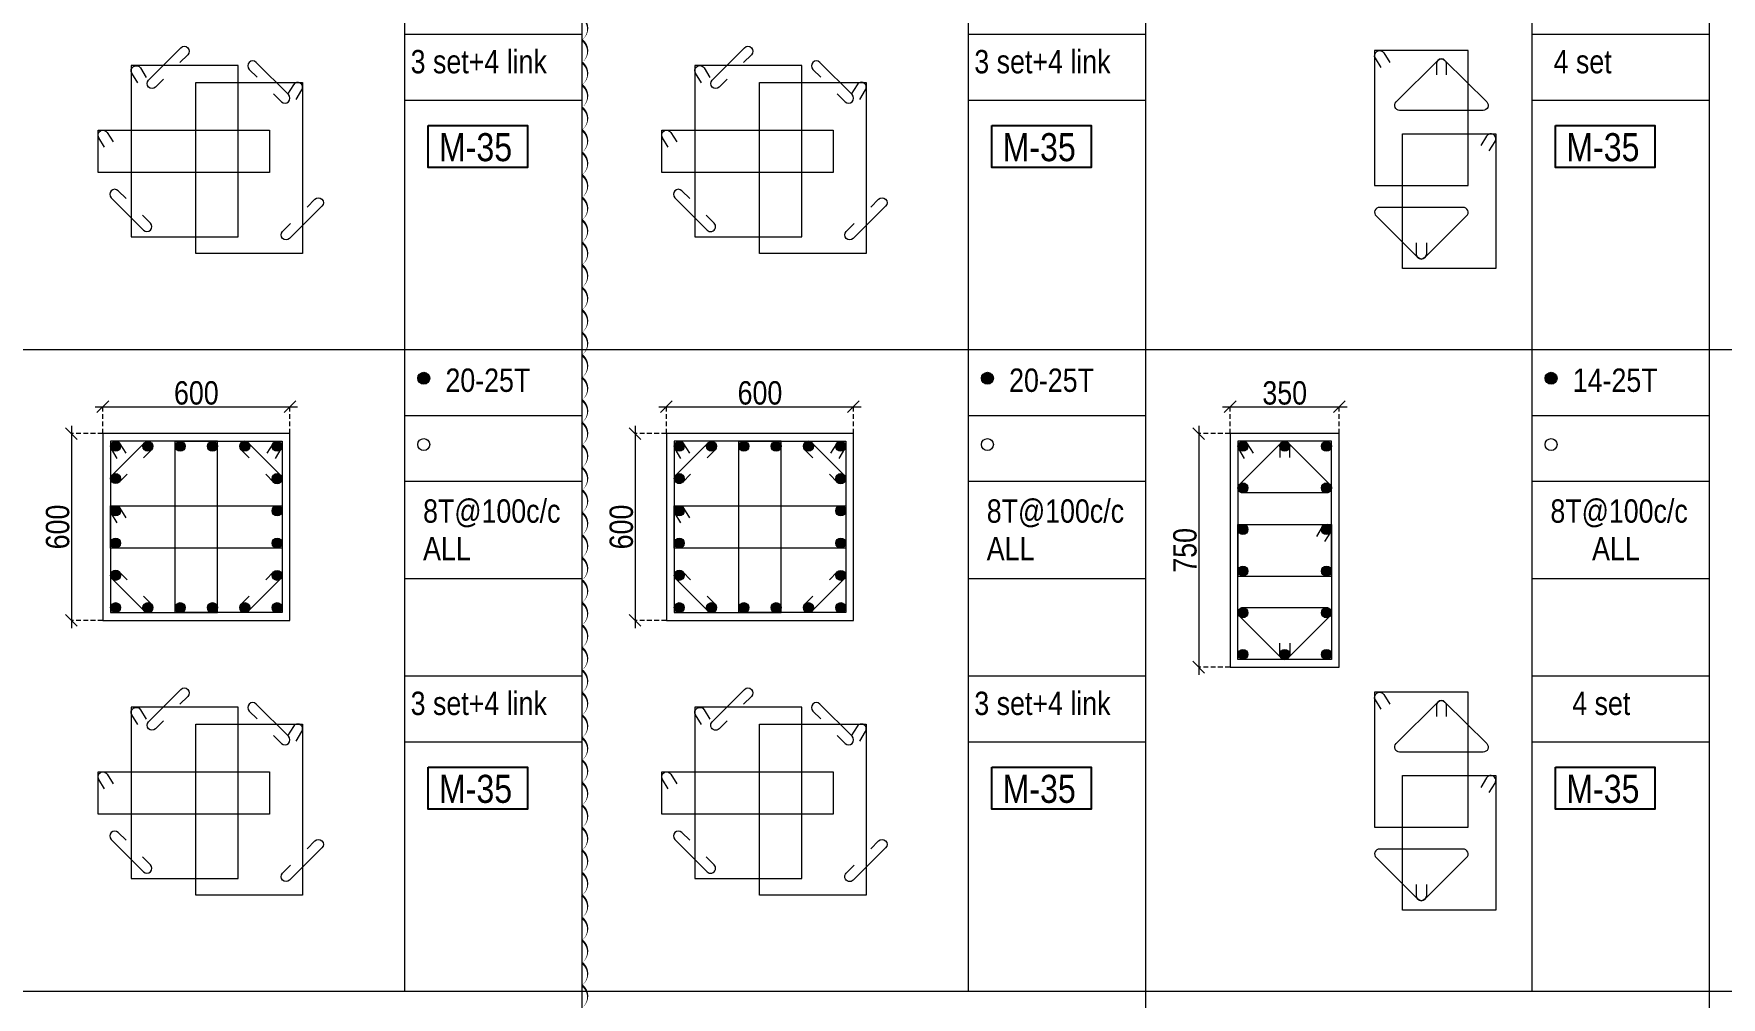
# Model space of a CAD drawing. Header units: millimetres. Extents: x 1112055 to 3390982, y -148532 to 766891.
# Drawn here: x 2265539 to 2287195, y 626940 to 639313 of the extents above; entities that cross this region are included whole.
import ezdxf
from ezdxf.enums import TextEntityAlignment as Align

# ---------------------------------------------------------------- set-up
doc = ezdxf.new("R2010")
doc.units = ezdxf.units.MM
doc.header["$PDMODE"] = 35
doc.header["$PDSIZE"] = -25
doc.linetypes.add('DASHED2', pattern=[0.375, 0.25, -0.125])
doc.linetypes.add('Hidden', pattern=[9.525, 6.35, -3.175])
for name, color, linetype, lineweight in [('B COL. SIZE DIM', 220, 'Continuous', 25), ('B COLSCH', 204, 'Continuous', 20), ('B COLUMN', 1, 'Hidden', 9), ('B P.C.C', 251, 'Continuous', 0), ('B STEEL', 34, 'Continuous', 15)]:
    doc.layers.add(name, color=color, linetype=linetype, lineweight=lineweight)
doc.layers.add('B TEXT', color=7, linetype='Continuous')
doc.styles.add('dim inside', font='romans.shx', dxfattribs={"width": 0.8, "height": 125})
doc.styles.add('SWINC', font='swissc.ttf')
doc.dimstyles.new('dim inside', dxfattribs={"dimtxt": 125, "dimasz": 100, "dimexe": 0, "dimexo": 0, "dimgap": 10, "dimtad": 0, "dimdec": 0, "dimzin": 0, "dimdsep": 46, "dimtxsty": 'dim inside', "dimblk": 'SMALL', "dimcen": 0.09, "dimadec": 0, "dimazin": 0, "dimtfac": 1, "dimtdec": 0, "dimtofl": 0, "dimtmove": 0, "dimatfit": 3, "dimfxl": 1, "dimtolj": 1, "dimtzin": 0, "dimarcsym": 2})

# ---------------------------------------------------------------- blocks, each defined once
blk = doc.blocks.new('_Oblique')
at = {"color": 0, "linetype": 'ByBlock', "lineweight": -2}
blk.add_line((-0.5, -0.5), (0.5, 0.5), dxfattribs=at)
blk = doc.blocks.new('*D3208')
at = {"layer": 'B COL. SIZE DIM', "color": 250, "lineweight": 9, "ltscale": 250, "transparency": 16777216}
blk.add_line((2273559, 634524), (2276159, 634524), dxfattribs=at)
at = {"layer": 'B COL. SIZE DIM', "color": 250, "linetype": 'DASHED2', "lineweight": 9, "ltscale": 250, "transparency": 16777216}
for p, q in [((2273659, 634179), (2273659, 634524)), ((2276059, 634179), (2276059, 634524))]:
    blk.add_line(p, q, dxfattribs=at)
at = {"layer": 'Defpoints', "color": 0, "transparency": 16777216}
for p in [(2276059, 634524), (2273659, 634179), (2276059, 634179)]:
    blk.add_point(p, dxfattribs=at)
at = {"layer": 'B COL. SIZE DIM', "color": 250, "lineweight": 9, "transparency": 16777216, "xscale": 150, "yscale": 150, "zscale": 150, "rotation": 180}
blk.add_blockref('_Oblique', (2273659, 634524), dxfattribs=at)
at = {"layer": 'B COL. SIZE DIM', "color": 250, "lineweight": 9, "transparency": 16777216, "xscale": 150, "yscale": 150, "zscale": 150}
blk.add_blockref('_Oblique', (2276059, 634524), dxfattribs=at)
at = {"layer": 'B COL. SIZE DIM', "color": 6, "transparency": 16777216, "insert": (2274859, 634699), "char_height": 300, "attachment_point": 5, "style": 'SWINC'}
blk.add_mtext('\\A1;600', dxfattribs=at)
blk = doc.blocks.new('*D3209')
at = {"layer": 'B COL. SIZE DIM', "color": 250, "lineweight": 9, "ltscale": 250, "transparency": 16777216}
blk.add_line((2273256, 634279), (2273256, 631679), dxfattribs=at)
at = {"layer": 'B COL. SIZE DIM', "color": 250, "linetype": 'DASHED2', "lineweight": 9, "ltscale": 250, "transparency": 16777216}
for p, q in [((2273659, 634179), (2273256, 634179)), ((2273659, 631779), (2273256, 631779))]:
    blk.add_line(p, q, dxfattribs=at)
at = {"layer": 'Defpoints', "color": 0, "transparency": 16777216}
for p in [(2273659, 634179), (2273256, 631779), (2273659, 631779)]:
    blk.add_point(p, dxfattribs=at)
at = {"layer": 'B COL. SIZE DIM', "color": 250, "lineweight": 9, "transparency": 16777216, "xscale": 150, "yscale": 150, "zscale": 150}
for p, rotation in [((2273256, 634179), 90), ((2273256, 631779), 270)]:
    blk.add_blockref('_Oblique', p, dxfattribs=dict(at, rotation=rotation))
at = {"layer": 'B COL. SIZE DIM', "color": 6, "transparency": 16777216, "insert": (2273081, 632979), "char_height": 300, "attachment_point": 5, "rotation": 90, "style": 'SWINC'}
blk.add_mtext('\\A1;600', dxfattribs=at)
blk = doc.blocks.new('*D3220')
at = {"layer": 'B COL. SIZE DIM', "color": 250, "lineweight": 9, "ltscale": 250, "transparency": 16777216}
blk.add_line((2280793, 634524), (2282393, 634524), dxfattribs=at)
at = {"layer": 'B COL. SIZE DIM', "color": 250, "linetype": 'DASHED2', "lineweight": 9, "ltscale": 250, "transparency": 16777216}
for p, q in [((2280893, 634179), (2280893, 634524)), ((2282293, 634179), (2282293, 634524))]:
    blk.add_line(p, q, dxfattribs=at)
at = {"layer": 'Defpoints', "color": 0, "transparency": 16777216}
for p in [(2282293, 634524), (2280893, 634179), (2282293, 634179)]:
    blk.add_point(p, dxfattribs=at)
at = {"layer": 'B COL. SIZE DIM', "color": 250, "lineweight": 9, "transparency": 16777216, "xscale": 150, "yscale": 150, "zscale": 150, "rotation": 180}
blk.add_blockref('_Oblique', (2280893, 634524), dxfattribs=at)
at = {"layer": 'B COL. SIZE DIM', "color": 250, "lineweight": 9, "transparency": 16777216, "xscale": 150, "yscale": 150, "zscale": 150}
blk.add_blockref('_Oblique', (2282293, 634524), dxfattribs=at)
at = {"layer": 'B COL. SIZE DIM', "color": 6, "transparency": 16777216, "insert": (2281593, 634699), "char_height": 300, "attachment_point": 5, "style": 'SWINC'}
blk.add_mtext('\\A1;350', dxfattribs=at)
blk = doc.blocks.new('*D3221')
at = {"layer": 'B COL. SIZE DIM', "color": 250, "lineweight": 9, "ltscale": 250, "transparency": 16777216}
blk.add_line((2280489, 634279), (2280489, 631079), dxfattribs=at)
at = {"layer": 'B COL. SIZE DIM', "color": 250, "linetype": 'DASHED2', "lineweight": 9, "ltscale": 250, "transparency": 16777216}
for p, q in [((2280893, 634179), (2280489, 634179)), ((2280893, 631179), (2280489, 631179))]:
    blk.add_line(p, q, dxfattribs=at)
at = {"layer": 'Defpoints', "color": 0, "transparency": 16777216}
for p in [(2280893, 634179), (2280489, 631179), (2280893, 631179)]:
    blk.add_point(p, dxfattribs=at)
at = {"layer": 'B COL. SIZE DIM', "color": 250, "lineweight": 9, "transparency": 16777216, "xscale": 150, "yscale": 150, "zscale": 150}
for p, rotation in [((2280489, 634179), 90), ((2280489, 631179), 270)]:
    blk.add_blockref('_Oblique', p, dxfattribs=dict(at, rotation=rotation))
at = {"layer": 'B COL. SIZE DIM', "color": 6, "transparency": 16777216, "insert": (2280314, 632679), "char_height": 300, "attachment_point": 5, "rotation": 90, "style": 'SWINC'}
blk.add_mtext('\\A1;750', dxfattribs=at)
blk = doc.blocks.new('*D3260')
at = {"layer": 'B COL. SIZE DIM', "color": 250, "lineweight": 9, "ltscale": 250, "transparency": 16777216}
blk.add_line((2266326, 634524), (2268926, 634524), dxfattribs=at)
at = {"layer": 'B COL. SIZE DIM', "color": 250, "linetype": 'DASHED2', "lineweight": 9, "ltscale": 250, "transparency": 16777216}
for p, q in [((2266426, 634179), (2266426, 634524)), ((2268826, 634179), (2268826, 634524))]:
    blk.add_line(p, q, dxfattribs=at)
at = {"layer": 'Defpoints', "color": 0, "transparency": 16777216}
for p in [(2268826, 634524), (2266426, 634179), (2268826, 634179)]:
    blk.add_point(p, dxfattribs=at)
at = {"layer": 'B COL. SIZE DIM', "color": 250, "lineweight": 9, "transparency": 16777216, "xscale": 150, "yscale": 150, "zscale": 150, "rotation": 180}
blk.add_blockref('_Oblique', (2266426, 634524), dxfattribs=at)
at = {"layer": 'B COL. SIZE DIM', "color": 250, "lineweight": 9, "transparency": 16777216, "xscale": 150, "yscale": 150, "zscale": 150}
blk.add_blockref('_Oblique', (2268826, 634524), dxfattribs=at)
at = {"layer": 'B COL. SIZE DIM', "color": 6, "transparency": 16777216, "insert": (2267626, 634699), "char_height": 300, "attachment_point": 5, "style": 'SWINC'}
blk.add_mtext('\\A1;600', dxfattribs=at)
blk = doc.blocks.new('*D3261')
at = {"layer": 'B COL. SIZE DIM', "color": 250, "lineweight": 9, "ltscale": 250, "transparency": 16777216}
blk.add_line((2266022, 634279), (2266022, 631679), dxfattribs=at)
at = {"layer": 'B COL. SIZE DIM', "color": 250, "linetype": 'DASHED2', "lineweight": 9, "ltscale": 250, "transparency": 16777216}
for p, q in [((2266426, 634179), (2266022, 634179)), ((2266426, 631779), (2266022, 631779))]:
    blk.add_line(p, q, dxfattribs=at)
at = {"layer": 'Defpoints', "color": 0, "transparency": 16777216}
for p in [(2266426, 634179), (2266022, 631779), (2266426, 631779)]:
    blk.add_point(p, dxfattribs=at)
at = {"layer": 'B COL. SIZE DIM', "color": 250, "lineweight": 9, "transparency": 16777216, "xscale": 150, "yscale": 150, "zscale": 150}
for p, rotation in [((2266022, 634179), 90), ((2266022, 631779), 270)]:
    blk.add_blockref('_Oblique', p, dxfattribs=dict(at, rotation=rotation))
at = {"layer": 'B COL. SIZE DIM', "color": 6, "transparency": 16777216, "insert": (2265847, 632979), "char_height": 300, "attachment_point": 5, "rotation": 90, "style": 'SWINC'}
blk.add_mtext('\\A1;600', dxfattribs=at)

msp = doc.modelspace()

# ---------------------------------------------------------------- hatches: boundary and pattern name
at = {"layer": 'B STEEL', "lineweight": 9, "ltscale": 0.5}
h = msp.add_hatch(color=34, dxfattribs=at)
edge = h.paths.add_edge_path()
edge.add_arc((2270544.3, 634888.4), 76.8, 0, 360)
h = msp.add_hatch(color=34, dxfattribs=at)
edge = h.paths.add_edge_path()
edge.add_arc((2277777.9, 634888.4), 76.8, 0, 360)
h = msp.add_hatch(color=34, dxfattribs=at)
edge = h.paths.add_edge_path()
edge.add_arc((2285011.4, 634888.4), 76.8, 0, 360)
h = msp.add_hatch(color=34, dxfattribs=at)
edge = h.paths.add_edge_path()
edge.add_arc((2266590, 634015.2), 64, 0, 360)
h = msp.add_hatch(color=34, dxfattribs=at)
edge = h.paths.add_edge_path()
edge.add_arc((2267004.4, 634015.2), 64, 180, 540, ccw=False)
at = {"layer": 'B STEEL'}
h = msp.add_hatch(color=34, dxfattribs=at)
edge = h.paths.add_edge_path()
edge.add_arc((2267418.8, 634015.2), 64, 0, 360)
h = msp.add_hatch(color=34, dxfattribs=at)
edge = h.paths.add_edge_path()
edge.add_arc((2267833.1, 634015.2), 64, 0, 360)
at = {"layer": 'B STEEL', "lineweight": 9, "ltscale": 0.5}
h = msp.add_hatch(color=34, dxfattribs=at)
edge = h.paths.add_edge_path()
edge.add_arc((2268247.5, 634015.2), 64, 180, 540, ccw=False)
h = msp.add_hatch(color=34, dxfattribs=at)
edge = h.paths.add_edge_path()
edge.add_arc((2268661.9, 634015.2), 64, 180, 540, ccw=False)
h = msp.add_hatch(color=34, dxfattribs=at)
edge = h.paths.add_edge_path()
edge.add_arc((2273823.5, 634015.2), 64, 0, 360)
h = msp.add_hatch(color=34, dxfattribs=at)
edge = h.paths.add_edge_path()
edge.add_arc((2274237.9, 634015.2), 64, 180, 540, ccw=False)
at = {"layer": 'B STEEL'}
h = msp.add_hatch(color=34, dxfattribs=at)
edge = h.paths.add_edge_path()
edge.add_arc((2274652.3, 634015.2), 64, 0, 360)
h = msp.add_hatch(color=34, dxfattribs=at)
edge = h.paths.add_edge_path()
edge.add_arc((2275066.7, 634015.2), 64, 0, 360)
at = {"layer": 'B STEEL', "lineweight": 9, "ltscale": 0.5}
h = msp.add_hatch(color=34, dxfattribs=at)
edge = h.paths.add_edge_path()
edge.add_arc((2275481.1, 634015.2), 64, 180, 540, ccw=False)
h = msp.add_hatch(color=34, dxfattribs=at)
edge = h.paths.add_edge_path()
edge.add_arc((2275895.5, 634015.2), 64, 180, 540, ccw=False)
h = msp.add_hatch(color=34, dxfattribs=at)
edge = h.paths.add_edge_path()
edge.add_arc((2281057.1, 634015.2), 64, 0, 360)
h = msp.add_hatch(color=34, dxfattribs=at)
edge = h.paths.add_edge_path()
edge.add_arc((2281593, 634015.2), 64, 180, 540, ccw=False)
h = msp.add_hatch(color=34, dxfattribs=at)
edge = h.paths.add_edge_path()
edge.add_arc((2282129, 634015.2), 64, 180, 540, ccw=False)
h = msp.add_hatch(color=34, dxfattribs=at)
edge = h.paths.add_edge_path()
edge.add_arc((2266590, 633600.8), 64, 0, 360)
h = msp.add_hatch(color=34, dxfattribs=at)
edge = h.paths.add_edge_path()
edge.add_arc((2268661.9, 633600.8), 64, 180, 540, ccw=False)
h = msp.add_hatch(color=34, dxfattribs=at)
edge = h.paths.add_edge_path()
edge.add_arc((2273823.5, 633600.8), 64, 0, 360)
h = msp.add_hatch(color=34, dxfattribs=at)
edge = h.paths.add_edge_path()
edge.add_arc((2275895.5, 633600.8), 64, 180, 540, ccw=False)
at = {"layer": 'B STEEL', "lineweight": 30}
h = msp.add_hatch(color=34, dxfattribs=at)
edge = h.paths.add_edge_path()
edge.add_arc((2281057.1, 633480.8), 64, 0, 360)
h = msp.add_hatch(color=34, dxfattribs=at)
edge = h.paths.add_edge_path()
edge.add_arc((2282129, 633480.8), 64, 0, 360)
at = {"layer": 'B STEEL'}
h = msp.add_hatch(color=34, dxfattribs=at)
edge = h.paths.add_edge_path()
edge.add_arc((2266590, 633186.5), 64, 0, 360)
h = msp.add_hatch(color=34, dxfattribs=at)
edge = h.paths.add_edge_path()
edge.add_arc((2268661.9, 633186.5), 64, 0, 360)
h = msp.add_hatch(color=34, dxfattribs=at)
edge = h.paths.add_edge_path()
edge.add_arc((2273823.5, 633186.5), 64, 0, 360)
h = msp.add_hatch(color=34, dxfattribs=at)
edge = h.paths.add_edge_path()
edge.add_arc((2275895.5, 633186.5), 64, 0, 360)
at = {"layer": 'B STEEL', "lineweight": 30}
h = msp.add_hatch(color=34, dxfattribs=at)
edge = h.paths.add_edge_path()
edge.add_arc((2281057.1, 632946.5), 64, 0, 360)
h = msp.add_hatch(color=34, dxfattribs=at)
edge = h.paths.add_edge_path()
edge.add_arc((2282129, 632946.5), 64, 0, 360)
at = {"layer": 'B STEEL'}
h = msp.add_hatch(color=34, dxfattribs=at)
edge = h.paths.add_edge_path()
edge.add_arc((2266590, 632772.1), 64, 0, 360)
h = msp.add_hatch(color=34, dxfattribs=at)
edge = h.paths.add_edge_path()
edge.add_arc((2268661.9, 632772.1), 64, 0, 360)
h = msp.add_hatch(color=34, dxfattribs=at)
edge = h.paths.add_edge_path()
edge.add_arc((2273823.5, 632772.1), 64, 0, 360)
h = msp.add_hatch(color=34, dxfattribs=at)
edge = h.paths.add_edge_path()
edge.add_arc((2275895.5, 632772.1), 64, 0, 360)
at = {"layer": 'B STEEL', "lineweight": 9, "ltscale": 0.5}
h = msp.add_hatch(color=34, dxfattribs=at)
edge = h.paths.add_edge_path()
edge.add_arc((2266590, 632357.7), 64, 0, 360)
h = msp.add_hatch(color=34, dxfattribs=at)
edge = h.paths.add_edge_path()
edge.add_arc((2268661.9, 632357.7), 64, 180, 540, ccw=False)
h = msp.add_hatch(color=34, dxfattribs=at)
edge = h.paths.add_edge_path()
edge.add_arc((2273823.5, 632357.7), 64, 0, 360)
h = msp.add_hatch(color=34, dxfattribs=at)
edge = h.paths.add_edge_path()
edge.add_arc((2275895.5, 632357.7), 64, 180, 540, ccw=False)
at = {"layer": 'B STEEL', "lineweight": 30}
h = msp.add_hatch(color=34, dxfattribs=at)
edge = h.paths.add_edge_path()
edge.add_arc((2281057.1, 632412.1), 64, 0, 360)
h = msp.add_hatch(color=34, dxfattribs=at)
edge = h.paths.add_edge_path()
edge.add_arc((2282129, 632412.1), 64, 0, 360)
at = {"layer": 'B STEEL', "lineweight": 9, "ltscale": 0.5}
h = msp.add_hatch(color=34, dxfattribs=at)
edge = h.paths.add_edge_path()
edge.add_arc((2266590, 631943.3), 64, 0, 360, ccw=False)
h = msp.add_hatch(color=34, dxfattribs=at)
edge = h.paths.add_edge_path()
edge.add_arc((2267004.4, 631943.3), 64, -180, 180)
at = {"layer": 'B STEEL'}
h = msp.add_hatch(color=34, dxfattribs=at)
edge = h.paths.add_edge_path()
edge.add_arc((2267418.8, 631943.3), 64, 0, 360)
h = msp.add_hatch(color=34, dxfattribs=at)
edge = h.paths.add_edge_path()
edge.add_arc((2267833.1, 631943.3), 64, 0, 360)
at = {"layer": 'B STEEL', "lineweight": 9, "ltscale": 0.5}
h = msp.add_hatch(color=34, dxfattribs=at)
edge = h.paths.add_edge_path()
edge.add_arc((2268247.5, 631943.3), 64, -180, 180)
h = msp.add_hatch(color=34, dxfattribs=at)
edge = h.paths.add_edge_path()
edge.add_arc((2268661.9, 631943.3), 64, -180, 180)
h = msp.add_hatch(color=34, dxfattribs=at)
edge = h.paths.add_edge_path()
edge.add_arc((2273823.5, 631943.3), 64, 0, 360, ccw=False)
h = msp.add_hatch(color=34, dxfattribs=at)
edge = h.paths.add_edge_path()
edge.add_arc((2274237.9, 631943.3), 64, -180, 180)
at = {"layer": 'B STEEL'}
h = msp.add_hatch(color=34, dxfattribs=at)
edge = h.paths.add_edge_path()
edge.add_arc((2274652.3, 631943.3), 64, 0, 360)
h = msp.add_hatch(color=34, dxfattribs=at)
edge = h.paths.add_edge_path()
edge.add_arc((2275066.7, 631943.3), 64, 0, 360)
at = {"layer": 'B STEEL', "lineweight": 9, "ltscale": 0.5}
h = msp.add_hatch(color=34, dxfattribs=at)
edge = h.paths.add_edge_path()
edge.add_arc((2275481.1, 631943.3), 64, -180, 180)
h = msp.add_hatch(color=34, dxfattribs=at)
edge = h.paths.add_edge_path()
edge.add_arc((2275895.5, 631943.3), 64, -180, 180)
at = {"layer": 'B STEEL', "lineweight": 30}
h = msp.add_hatch(color=34, dxfattribs=at)
edge = h.paths.add_edge_path()
edge.add_arc((2281057.1, 631877.7), 64, 0, 360)
h = msp.add_hatch(color=34, dxfattribs=at)
edge = h.paths.add_edge_path()
edge.add_arc((2282129, 631877.7), 64, 0, 360)
at = {"layer": 'B STEEL', "lineweight": 9, "ltscale": 0.5}
h = msp.add_hatch(color=34, dxfattribs=at)
edge = h.paths.add_edge_path()
edge.add_arc((2281057.1, 631343.3), 64, 0, 360, ccw=False)
h = msp.add_hatch(color=34, dxfattribs=at)
edge = h.paths.add_edge_path()
edge.add_arc((2281593, 631343.3), 64, -180, 180)
h = msp.add_hatch(color=34, dxfattribs=at)
edge = h.paths.add_edge_path()
edge.add_arc((2282129, 631343.3), 64, -180, 180)

# ---------------------------------------------------------------- linework, layer by layer
at = {"layer": 'B COLSCH', "color": 250, "lineweight": 0}
for p, q in [((2270298, 676456), (2270298, 627016.9)), ((2272572.4, 676456), (2272572.4, 618141.8)), ((2277531.6, 676456), (2277531.6, 627016.9)), ((2279806, 676456), (2279806, 618141.8)), ((2284765.1, 676456), (2284765.1, 627016.9)), ((2287039.5, 676456), (2287039.5, 618141.8)), ((2270298, 639307), (2272572.4, 639307)), ((2277531.6, 639307), (2279806, 639307)), ((2284765.1, 639307), (2287039.5, 639307)), ((2270298, 638462), (2272572.4, 638462)), ((2277531.6, 638462), (2279806, 638462)), ((2284765.1, 638462), (2287039.5, 638462)), ((2203002.6, 635256.7), (2375997.6, 635256.7)), ((2270298, 634411.7), (2272572.4, 634411.7)), ((2277531.6, 634411.7), (2279806, 634411.7)), ((2284765.1, 634411.7), (2287039.5, 634411.7)), ((2270298, 633566.7), (2272572.4, 633566.7)), ((2277531.6, 633566.7), (2279806, 633566.7)), ((2284765.1, 633566.7), (2287039.5, 633566.7)), ((2270298, 632317), (2272572.4, 632317)), ((2277531.6, 632317), (2279806, 632317)), ((2284765.1, 632317), (2287039.5, 632317)), ((2270298, 631067.2), (2272572.4, 631067.2)), ((2277531.6, 631067.2), (2279806, 631067.2)), ((2284765.1, 631067.2), (2287039.5, 631067.2)), ((2270298, 630222.2), (2272572.4, 630222.2)), ((2277531.6, 630222.2), (2279806, 630222.2)), ((2284765.1, 630222.2), (2287039.5, 630222.2)), ((2203002.6, 627016.9), (2375997.6, 627016.9))]:
    msp.add_line(p, q, dxfattribs=at)
at = {"layer": 'B COLUMN', "color": 1, "linetype": 'ByBlock', "lineweight": 20}
for points in [[(2266425.9, 631779.3), (2268825.9, 631779.3), (2268825.9, 634179.3), (2266425.9, 634179.3)], [(2273659.5, 631779.3), (2276059.5, 631779.3), (2276059.5, 634179.3), (2273659.5, 634179.3)], [(2280893, 631179.3), (2282293, 631179.3), (2282293, 634179.3), (2280893, 634179.3)]]:
    msp.add_lwpolyline(points, close=True, dxfattribs=at)
at = {"layer": 'B P.C.C', "color": 3, "lineweight": 0}
msp.add_lwpolyline([(2272572.4, 626804.9, 0, 28.9, 0.5205671), (2272572.4, 627093.9, 0, 28.9, 0.5205671), (2272572.4, 627382.9, 0, 28.9, 0.5205671), (2272572.4, 627671.9, 0, 28.9, 0.5205671), (2272572.4, 627961, 0, 28.9, 0.5205671), (2272572.4, 628250, 0, 28.9, 0.5205671), (2272572.4, 628539, 0, 28.9, 0.5205671), (2272572.4, 628828.1, 0, 28.9, 0.5205671), (2272572.4, 629117.1, 0, 28.9, 0.5205671), (2272572.4, 629406.1, 0, 28.9, 0.5205671), (2272572.4, 629695.2, 0, 28.9, 0.5205671), (2272572.4, 629984.2, 0, 28.9, 0.5205671), (2272572.4, 630273.2, 0, 28.9, 0.5205671), (2272572.4, 630562.2, 0, 28.9, 0.5205671), (2272572.4, 630851.3, 0, 28.9, 0.5205671), (2272572.4, 631140.3, 0, 28.9, 0.5205671), (2272572.4, 631429.3, 0, 28.9, 0.5205671), (2272572.4, 631718.4, 0, 28.9, 0.5205671), (2272572.4, 632007.4, 0, 28.9, 0.5205671), (2272572.4, 632296.4, 0, 28.9, 0.5205671), (2272572.4, 632585.5, 0, 28.9, 0.5205671), (2272572.4, 632874.5, 0, 28.9, 0.5205671), (2272572.4, 633163.5, 0, 28.9, 0.5205671), (2272572.4, 633452.5, 0, 28.9, 0.5205671), (2272572.4, 633741.6, 0, 28.9, 0.5205671), (2272572.4, 634030.6, 0, 28.9, 0.5205671), (2272572.4, 634319.6, 0, 28.9, 0.5205671), (2272572.4, 634608.7, 0, 28.9, 0.5205671), (2272572.4, 634897.7, 0, 28.9, 0.5205671), (2272572.4, 635186.7, 0, 28.9, 0.5205671), (2272572.4, 635475.8, 0, 28.9, 0.5205671), (2272572.4, 635764.8, 0, 28.9, 0.5205671), (2272572.4, 636053.8, 0, 28.9, 0.5205671), (2272572.4, 636342.8, 0, 28.9, 0.5205671), (2272572.4, 636631.9, 0, 28.9, 0.5205671), (2272572.4, 636920.9, 0, 28.9, 0.5205671), (2272572.4, 637209.9, 0, 28.9, 0.5205671), (2272572.4, 637499, 0, 28.9, 0.5205671), (2272572.4, 637788, 0, 28.9, 0.5205671), (2272572.4, 638077, 0, 28.9, 0.5205671), (2272572.4, 638366.1, 0, 28.9, 0.5205671), (2272572.4, 638655.1, 0, 28.9, 0.5205671), (2272572.4, 638944.1, 0, 28.9, 0.5205671), (2272572.4, 639233.1, 0, 28.9, 0.5205671), (2272572.4, 639522.2, 0, 28.9, 0.5205671)], format="xyseb", dxfattribs=at)
at = {"layer": 'B STEEL', "color": 34, "lineweight": 9, "ltscale": 0.5}
for points in [[(2267203, 638728.9), (2267102.2, 638628.1, -1), (2267011.6, 638718.6), (2267426, 639133, -1), (2267516.6, 639042.5), (2267415.7, 638941.6)], [(2274436.6, 638728.9), (2274335.7, 638628.1, -1), (2274245.2, 638718.6), (2274659.6, 639133, -1), (2274750.1, 639042.5), (2274649.2, 638941.6)], [(2282830.9, 638877.4), (2282756.1, 638998.9, -1), (2282865.2, 639066), (2282940, 638944.5)], [(2266874.2, 638684.5), (2266799.4, 638805.9, -1), (2266908.5, 638873.1), (2266983.3, 638751.6)], [(2268617.7, 638541.4), (2268718.5, 638440.6, 1), (2268809.1, 638531.1), (2268394.7, 638945.5, 1), (2268304.1, 638855), (2268405, 638754.1)], [(2274107.8, 638684.5), (2274033, 638805.9, -1), (2274142, 638873.1), (2274216.8, 638751.6)], [(2275851.2, 638541.4), (2275952.1, 638440.6, 1), (2276042.6, 638531.1), (2275628.2, 638945.5, 1), (2275537.7, 638855), (2275638.5, 638754.1)], [(2283668.1, 638783.3), (2283668.1, 638926, 1), (2283540.1, 638926), (2283540.1, 638783.3)], [(2268905.7, 638469.9), (2268980.4, 638591.4, 1), (2268871.4, 638658.5), (2268796.6, 638537)], [(2276139.2, 638469.9), (2276214, 638591.4, 1), (2276104.9, 638658.5), (2276030.2, 638537)], [(2266448.3, 637855.7), (2266373.5, 637977.2, -1), (2266482.6, 638044.3), (2266557.3, 637922.8)], [(2273681.8, 637855.7), (2273607.1, 637977.2, -1), (2273716.1, 638044.3), (2273790.9, 637922.8)], [(2284218.4, 637808.6), (2284293.1, 637930.1, 1), (2284184.1, 637997.2), (2284109.3, 637875.7)], [(2266723.9, 637195.3), (2266623, 637296.2, 1), (2266532.5, 637205.6), (2266946.9, 636791.2, 1), (2267037.4, 636881.8), (2266936.6, 636982.6)], [(2269046.2, 637087.4), (2269147.1, 637188.3, -1), (2269237.6, 637097.7), (2268823.2, 636683.3, -1), (2268732.7, 636773.9), (2268833.5, 636874.7)], [(2273957.5, 637195.3), (2273856.6, 637296.2, 1), (2273766.1, 637205.6), (2274180.4, 636791.2, 1), (2274271, 636881.8), (2274170.1, 636982.6)], [(2276279.7, 637087.4), (2276380.6, 637188.3, -1), (2276471.2, 637097.7), (2276056.8, 636683.3, -1), (2275966.2, 636773.9), (2276067.1, 636874.7)], [(2283410.7, 636626.8), (2283410.7, 636484.2, -1), (2283282.6, 636484.2), (2283282.6, 636626.8)], [(2266610.2, 633860.2), (2266535.4, 633981.7, -1), (2266644.5, 634048.8), (2266719.3, 633927.3)], [(2266736.1, 633656.4), (2266635.2, 633555.6, -1), (2266544.7, 633646.1), (2266959.1, 634060.5, -1), (2267049.6, 633970), (2266948.8, 633869.1)], [(2268515.8, 633656.4), (2268616.7, 633555.6, 1), (2268707.2, 633646.1), (2268292.8, 634060.5, 1), (2268202.3, 633970), (2268303.1, 633869.1)], [(2268641.7, 633860.2), (2268716.4, 633981.7, 1), (2268607.4, 634048.8), (2268532.6, 633927.3)], [(2273843.8, 633860.2), (2273769, 633981.7, -1), (2273878, 634048.8), (2273952.8, 633927.3)], [(2273969.6, 633656.4), (2273868.8, 633555.6, -1), (2273778.2, 633646.1), (2274192.6, 634060.5, -1), (2274283.2, 633970), (2274182.3, 633869.1)], [(2275749.3, 633656.4), (2275850.2, 633555.6, 1), (2275940.7, 633646.1), (2275526.4, 634060.5, 1), (2275435.8, 633970), (2275536.7, 633869.1)], [(2275875.2, 633860.2), (2275950, 633981.7, 1), (2275841, 634048.8), (2275766.2, 633927.3)], [(2281077.3, 633860.2), (2281002.5, 633981.7, -1), (2281111.6, 634048.8), (2281186.3, 633927.3)], [(2281657.1, 633872.6), (2281657.1, 634015.2, 1), (2281529, 634015.2), (2281529, 633872.6)], [(2266610.2, 633031.4), (2266535.4, 633152.9, -1), (2266644.5, 633220), (2266719.3, 633098.5)], [(2273843.8, 633031.4), (2273769, 633152.9, -1), (2273878, 633220), (2273952.8, 633098.5)], [(2282108.8, 632791.4), (2282183.5, 632912.9, 1), (2282074.5, 632980), (2281999.7, 632858.5)], [(2266736.1, 632302.1), (2266635.2, 632402.9, 1), (2266544.7, 632312.4), (2266959.1, 631898, 1), (2267049.6, 631988.5), (2266948.8, 632089.4)], [(2268515.8, 632302.1), (2268616.7, 632402.9, -1), (2268707.2, 632312.4), (2268292.8, 631898, -1), (2268202.3, 631988.5), (2268303.1, 632089.4)], [(2273969.6, 632302.1), (2273868.8, 632402.9, 1), (2273778.2, 632312.4), (2274192.6, 631898, 1), (2274283.2, 631988.5), (2274182.3, 632089.4)], [(2275749.3, 632302.1), (2275850.2, 632402.9, -1), (2275940.7, 632312.4), (2275526.4, 631898, -1), (2275435.8, 631988.5), (2275536.7, 632089.4)], [(2281657.1, 631485.9), (2281657.1, 631343.3, -1), (2281529, 631343.3), (2281529, 631485.9)], [(2281657.1, 631485.9), (2281657.1, 631343.3, -1), (2281529, 631343.3), (2281529, 631485.9)], [(2267203, 630489.1), (2267102.2, 630388.2, -1), (2267011.6, 630478.8), (2267426, 630893.2, -1), (2267516.6, 630802.6), (2267415.7, 630701.8)], [(2274436.6, 630489.1), (2274335.7, 630388.2, -1), (2274245.2, 630478.8), (2274659.6, 630893.2, -1), (2274750.1, 630802.6), (2274649.2, 630701.8)], [(2282830.9, 630637.6), (2282756.1, 630759, -1), (2282865.2, 630826.1), (2282940, 630704.7)], [(2266874.2, 630444.6), (2266799.4, 630566.1, -1), (2266908.5, 630633.2), (2266983.3, 630511.7)], [(2268617.7, 630301.6), (2268718.5, 630200.7, 1), (2268809.1, 630291.3), (2268394.7, 630705.7, 1), (2268304.1, 630615.1), (2268405, 630514.3)], [(2274107.8, 630444.6), (2274033, 630566.1, -1), (2274142, 630633.2), (2274216.8, 630511.7)], [(2275851.2, 630301.6), (2275952.1, 630200.7, 1), (2276042.6, 630291.3), (2275628.2, 630705.7, 1), (2275537.7, 630615.1), (2275638.5, 630514.3)], [(2283668.1, 630543.5), (2283668.1, 630686.1, 1), (2283540.1, 630686.1), (2283540.1, 630543.5)], [(2268905.7, 630230), (2268980.4, 630351.5, 1), (2268871.4, 630418.6), (2268796.6, 630297.1)], [(2276139.2, 630230), (2276214, 630351.5, 1), (2276104.9, 630418.6), (2276030.2, 630297.1)], [(2266448.3, 629615.8), (2266373.5, 629737.3, -1), (2266482.6, 629804.4), (2266557.3, 629682.9)], [(2273681.8, 629615.8), (2273607.1, 629737.3, -1), (2273716.1, 629804.4), (2273790.9, 629682.9)], [(2284218.4, 629568.8), (2284293.1, 629690.3, 1), (2284184.1, 629757.4), (2284109.3, 629635.9)], [(2266723.9, 628955.5), (2266623, 629056.3, 1), (2266532.5, 628965.8), (2266946.9, 628551.4, 1), (2267037.4, 628641.9), (2266936.6, 628742.8)], [(2269046.2, 628847.5), (2269147.1, 628948.4, -1), (2269237.6, 628857.9), (2268823.2, 628443.5, -1), (2268732.7, 628534), (2268833.5, 628634.9)], [(2273957.5, 628955.5), (2273856.6, 629056.3, 1), (2273766.1, 628965.8), (2274180.4, 628551.4, 1), (2274271, 628641.9), (2274170.1, 628742.8)], [(2276279.7, 628847.5), (2276380.6, 628948.4, -1), (2276471.2, 628857.9), (2276056.8, 628443.5, -1), (2275966.2, 628534), (2276067.1, 628634.9)], [(2283410.7, 628387), (2283410.7, 628244.3, -1), (2283282.6, 628244.3), (2283282.6, 628387)]]:
    msp.add_lwpolyline(points, format="xyb", dxfattribs=at)
for points in [[(2282746.6, 637365.2), (2283946.6, 637365.2), (2283946.6, 639096.5), (2282746.6, 639096.5)], [(2266789.9, 636703.5), (2268161.2, 636703.5), (2268161.2, 638903.5), (2266789.9, 638903.5)], [(2274023.5, 636703.5), (2275394.7, 636703.5), (2275394.7, 638903.5), (2274023.5, 638903.5)], [(2268989.9, 636488.9), (2267618.7, 636488.9), (2267618.7, 638688.9), (2268989.9, 638688.9)], [(2276223.5, 636488.9), (2274852.3, 636488.9), (2274852.3, 638688.9), (2276223.5, 638688.9)], [(2266364, 638074.7), (2268564, 638074.7), (2268564, 637532.3), (2266364, 637532.3)], [(2273597.6, 638074.7), (2275797.6, 638074.7), (2275797.6, 637532.3), (2273597.6, 637532.3)], [(2283102.6, 638027.7), (2284302.6, 638027.7), (2284302.6, 636296.5), (2283102.6, 636296.5)], [(2266525.9, 631879.3), (2267897.2, 631879.3), (2267897.2, 634079.3), (2266525.9, 634079.3)], [(2268725.9, 631879.3), (2267354.7, 631879.3), (2267354.7, 634079.3), (2268725.9, 634079.3)], [(2273759.5, 631879.3), (2275130.7, 631879.3), (2275130.7, 634079.3), (2273759.5, 634079.3)], [(2275959.5, 631879.3), (2274588.3, 631879.3), (2274588.3, 634079.3), (2275959.5, 634079.3)], [(2280993, 632348), (2282193, 632348), (2282193, 634079.3), (2280993, 634079.3)], [(2266525.9, 633250.5), (2268725.9, 633250.5), (2268725.9, 632708), (2266525.9, 632708)], [(2273759.5, 633250.5), (2275959.5, 633250.5), (2275959.5, 632708), (2273759.5, 632708)], [(2280993, 633010.5), (2282193, 633010.5), (2282193, 631279.3), (2280993, 631279.3)], [(2282746.6, 629125.4), (2283946.6, 629125.4), (2283946.6, 630856.6), (2282746.6, 630856.6)], [(2266789.9, 628463.7), (2268161.2, 628463.7), (2268161.2, 630663.7), (2266789.9, 630663.7)], [(2274023.5, 628463.7), (2275394.7, 628463.7), (2275394.7, 630663.7), (2274023.5, 630663.7)], [(2268989.9, 628249.1), (2267618.7, 628249.1), (2267618.7, 630449.1), (2268989.9, 630449.1)], [(2276223.5, 628249.1), (2274852.3, 628249.1), (2274852.3, 630449.1), (2276223.5, 630449.1)], [(2266364, 629834.9), (2268564, 629834.9), (2268564, 629292.5), (2266364, 629292.5)], [(2273597.6, 629834.9), (2275797.6, 629834.9), (2275797.6, 629292.5), (2273597.6, 629292.5)], [(2283102.6, 629787.8), (2284302.6, 629787.8), (2284302.6, 628056.6), (2283102.6, 628056.6)]]:
    msp.add_lwpolyline(points, close=True, dxfattribs=at)
for points in [[(2283649.3, 638971.3), (2284185.3, 638436.9, -0.6687154), (2284140.1, 638327.5), (2283068.1, 638327.5, -0.6687154), (2283022.9, 638436.9), (2283558.9, 638971.3, -0.4133445)], [(2283391.9, 636438.8), (2283927.8, 636973.2, 0.6687154), (2283882.6, 637082.6), (2282810.7, 637082.6, 0.6687154), (2282765.5, 636973.2), (2283301.4, 636438.8, 0.4133445)], [(2281638.2, 634060.6), (2282174.2, 633526.2, -0.6687154), (2282129, 633416.8), (2281057.1, 633416.8, -0.6687154), (2281011.9, 633526.2), (2281547.8, 634060.6, -0.4133445)], [(2281638.2, 631297.9), (2282174.2, 631832.3, 0.6687154), (2282129, 631941.7), (2281057.1, 631941.7, 0.6687154), (2281011.9, 631832.3), (2281547.8, 631297.9, 0.4133445)], [(2283649.3, 630731.4), (2284185.3, 630197.1, -0.6687154), (2284140.1, 630087.7), (2283068.1, 630087.7, -0.6687154), (2283022.9, 630197.1), (2283558.9, 630731.4, -0.4133445)], [(2283391.9, 628199), (2283927.8, 628733.4, 0.6687154), (2283882.6, 628842.7), (2282810.7, 628842.7, 0.6687154), (2282765.5, 628733.4), (2283301.4, 628199, 0.4133445)]]:
    msp.add_lwpolyline(points, format="xyb", close=True, dxfattribs=at)
for centre, radius in [((2270544.3, 634888.4), 76.8), ((2277777.9, 634888.4), 76.8), ((2285011.4, 634888.4), 76.8), ((2270544.3, 634038.1), 76.8), ((2277777.9, 634038.1), 76.8), ((2285011.4, 634038.1), 76.8), ((2266590, 634015.2), 64), ((2267004.4, 634015.2), 64), ((2267418.8, 634015.2), 64), ((2267833.1, 634015.2), 64), ((2268247.5, 634015.2), 64), ((2268661.9, 634015.2), 64), ((2273823.5, 634015.2), 64), ((2274237.9, 634015.2), 64), ((2274652.3, 634015.2), 64), ((2275066.7, 634015.2), 64), ((2275481.1, 634015.2), 64), ((2275895.5, 634015.2), 64), ((2281057.1, 634015.2), 64), ((2281593, 634015.2), 64), ((2282129, 634015.2), 64), ((2266590, 633600.8), 64), ((2268661.9, 633600.8), 64), ((2273823.5, 633600.8), 64), ((2275895.5, 633600.8), 64), ((2281057.1, 633480.8), 64), ((2282129, 633480.8), 64), ((2266590, 633186.5), 64), ((2268661.9, 633186.5), 64), ((2273823.5, 633186.5), 64), ((2275895.5, 633186.5), 64), ((2281057.1, 632946.5), 64), ((2282129, 632946.5), 64), ((2266590, 632772.1), 64), ((2268661.9, 632772.1), 64), ((2273823.5, 632772.1), 64), ((2275895.5, 632772.1), 64), ((2266590, 632357.7), 64), ((2268661.9, 632357.7), 64), ((2273823.5, 632357.7), 64), ((2275895.5, 632357.7), 64), ((2281057.1, 632412.1), 64), ((2282129, 632412.1), 64), ((2266590, 631943.3), 64), ((2267004.4, 631943.3), 64), ((2267418.8, 631943.3), 64), ((2267833.1, 631943.3), 64), ((2268247.5, 631943.3), 64), ((2268661.9, 631943.3), 64), ((2273823.5, 631943.3), 64), ((2274237.9, 631943.3), 64), ((2274652.3, 631943.3), 64), ((2275066.7, 631943.3), 64), ((2275481.1, 631943.3), 64), ((2275895.5, 631943.3), 64), ((2281057.1, 631877.7), 64), ((2282129, 631877.7), 64), ((2281057.1, 631343.3), 64), ((2281593, 631343.3), 64), ((2282129, 631343.3), 64)]:
    msp.add_circle(centre, radius, dxfattribs=at)
at = {"layer": 'B TEXT', "color": 1}
for points in [[(2270601.7, 638133), (2271876.3, 638133), (2271876.3, 637595), (2270601.7, 637595)], [(2277835.2, 638133), (2279109.8, 638133), (2279109.8, 637595), (2277835.2, 637595)], [(2285068.8, 638133), (2286343.4, 638133), (2286343.4, 637595), (2285068.8, 637595)], [(2270601.7, 629893.2), (2271876.3, 629893.2), (2271876.3, 629355.2), (2270601.7, 629355.2)], [(2277835.2, 629893.2), (2279109.8, 629893.2), (2279109.8, 629355.2), (2277835.2, 629355.2)], [(2285068.8, 629893.2), (2286343.4, 629893.2), (2286343.4, 629355.2), (2285068.8, 629355.2)]]:
    msp.add_lwpolyline(points, close=True, dxfattribs=at)

# ---------------------------------------------------------------- texts
at = {"layer": 'B TEXT', "style": 'SWINC'}
for s, p in [('3 set+4 link', (2270376.2, 638804.6)), ('3 set+4 link', (2277609.8, 638804.6)), ('4 set', (2285043.5, 638804.6)), ('20-25T', (2270822.8, 634713.9)), ('20-25T', (2278056.4, 634713.9)), ('14-25T', (2285289.9, 634713.9)), ('8T@100c/c', (2270535.9, 633034)), ('8T@100c/c', (2277769.4, 633034)), ('8T@100c/c', (2285003, 633034)), ('ALL', (2270535.9, 632552.2)), ('ALL', (2277769.4, 632552.2)), ('ALL', (2285537.7, 632552.2)), ('3 set+4 link', (2270376.2, 630564.7)), ('3 set+4 link', (2277609.8, 630564.7)), ('4 set', (2285282.7, 630564.7))]:
    msp.add_text(s, height=300, dxfattribs=at).set_placement(p)
at = {"layer": 'B TEXT', "color": 1, "style": 'SWINC'}
for p in [(2270739.1, 637568.5), (2277972.6, 637568.5), (2285206.1, 637568.5), (2270739.1, 629328.6), (2277972.6, 629328.6), (2285206.1, 629328.6)]:
    msp.add_text('M-35', height=360, dxfattribs=at).set_placement(p, align=Align.BOTTOM_LEFT)

# ---------------------------------------------------------------- dimensions: what is measured, and where the dimension line sits
at = {"layer": 'B COL. SIZE DIM', "color": 250, "ltscale": 250}
for base, p1, p2, picture, middle in [((2268825.9, 634524.2), (2266425.9, 634179.3), (2268825.9, 634179.3), '*D3260', (2267625.9, 634699.2)), ((2276059.5, 634524.2), (2273659.5, 634179.3), (2276059.5, 634179.3), '*D3208', (2274859.5, 634699.2)), ((2282293, 634524.2), (2280893, 634179.3), (2282293, 634179.3), '*D3220', (2281593, 634699.2))]:
    dim = msp.add_linear_dim(base=base, p1=p1, p2=p2, dimstyle='dim inside', override={"dimtxt": 300, "dimasz": 150, "dimgap": 25, "dimtad": 3, "dimlfac": 0.25, "dimtxsty": 'SWINC', "dimblk1": 'Oblique', "dimblk2": 'Oblique', "dimsah": 1, "dimdle": 100, "dimclrd": 250, "dimclre": 250, "dimclrt": 6, "dimfxl": 1000, "dimlwd": 9, "dimlwe": 9}, dxfattribs=at)
    dim.commit()
    dim.dimension.update_dxf_attribs({"geometry": picture, "text_midpoint": middle})
for base, p1, p2, picture, middle in [((2266022.1, 631779.3), (2266425.9, 634179.3), (2266425.9, 631779.3), '*D3261', (2265847.1, 632979.3)), ((2273255.6, 631779.3), (2273659.5, 634179.3), (2273659.5, 631779.3), '*D3209', (2273080.6, 632979.3)), ((2280489.2, 631179.3), (2280893, 634179.3), (2280893, 631179.3), '*D3221', (2280314.2, 632679.3))]:
    dim = msp.add_linear_dim(base=base, p1=p1, p2=p2, angle=90, dimstyle='dim inside', override={"dimtxt": 300, "dimasz": 150, "dimgap": 25, "dimtad": 3, "dimlfac": 0.25, "dimtxsty": 'SWINC', "dimblk1": 'Oblique', "dimblk2": 'Oblique', "dimsah": 1, "dimdle": 100, "dimclrd": 250, "dimclre": 250, "dimclrt": 6, "dimfxl": 1000, "dimlwd": 9, "dimlwe": 9}, dxfattribs=at)
    dim.commit()
    dim.dimension.update_dxf_attribs({"geometry": picture, "text_midpoint": middle})

doc.saveas('drawing.dxf')
